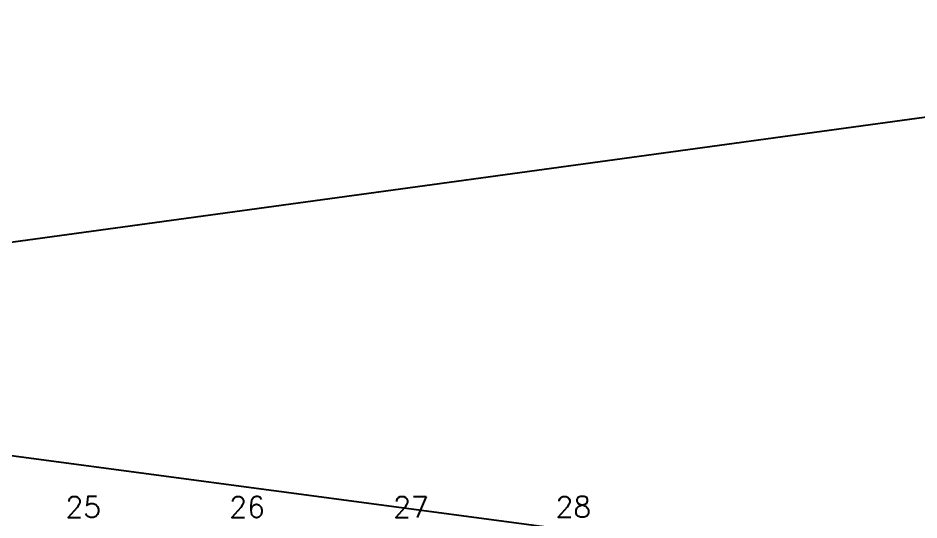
# Model space of a CAD drawing. Extents: x -40810 to 33675, y -2018 to 21213.
# Drawn here: x 17947 to 18761, y 4086 to 4539 of the extents above; entities that cross this region are included whole.
import ezdxf

# ---------------------------------------------------------------- set-up
doc = ezdxf.new("R2010")
doc.units = 0
doc.layers.add('19', color=5, linetype='Continuous')
doc.layers.add('52', color=21, linetype='Continuous')
doc.styles.get("Standard").update_dxf_attribs({"font": 'romans.shx', "width": 0.8})

msp = doc.modelspace()

# ---------------------------------------------------------------- linework, layer by layer
at = {"layer": '19'}
for p, q in [((19421.494, 4539.44), (16061.927, 4079.277)), ((15198.871, 4508.655), (18428.926, 4079.277))]:
    msp.add_line(p, q, dxfattribs=at)

# ---------------------------------------------------------------- texts
at = {"layer": '52'}
for s, p in [('25', (17989.868, 4088.363)), ('26', (18137.868, 4088.363)), ('27', (18285.868, 4088.363)), ('28', (18432.56, 4088.57))]:
    msp.add_text(s, height=18.75, dxfattribs=at).set_placement(p)

doc.saveas('drawing.dxf')
